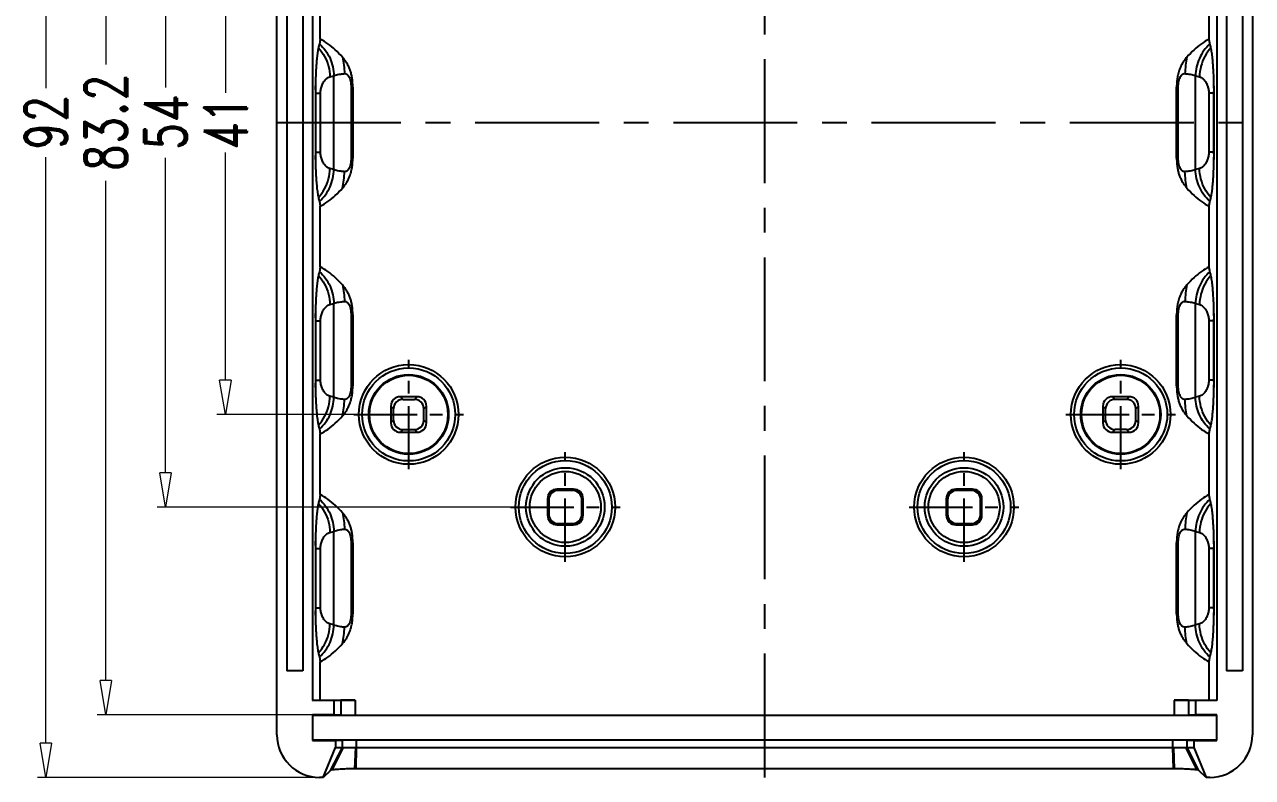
# Model space of a CAD drawing. Header units: millimetres. Extents: x 2827 to 3145, y 1044 to 1251.
# Drawn here: x 2956.3 to 3042.5, y 1147.2 to 1200.1 of the extents above; entities that cross this region are included whole.
import ezdxf

# ---------------------------------------------------------------- set-up
doc = ezdxf.new("R2010")
doc.units = ezdxf.units.MM
doc.linetypes.add('CENTER', pattern=[50.8, 31.75, -6.35, 6.35, -6.35])
doc.layers.add('dim', color=82, linetype='Continuous', lineweight=9)
doc.styles.add('ROMAND', font='romand.shx', dxfattribs={"width": 0.75, "bigfont": 'gbcbig.shx'})
doc.dimstyles.new('YanXiu', dxfattribs={"dimtxt": 2.5, "dimasz": 2.2, "dimexe": 1, "dimexo": 0, "dimgap": 0.66, "dimtad": 0, "dimzin": 9, "dimdsep": 46, "dimtxsty": 'ROMAND', "dimblk": 'CLOSEDBLANK', "dimcen": 0, "dimclrd": 3, "dimclre": 3, "dimclrt": 7, "dimazin": 2, "dimtfac": 1, "dimtofl": 0, "dimtmove": 0, "dimatfit": 3, "dimldrblk": 'CLOSEDBLANK', "dimfxl": 1, "dimlwd": 5, "dimlwe": 5, "dimarcsym": 0})

# ---------------------------------------------------------------- blocks, each defined once
blk = doc.blocks.new('_ClosedBlank')
at = {"color": 0, "linetype": 'ByBlock', "lineweight": -2}
for p, q in [((-1, 0.167), (0, 0)), ((-1, 0.167), (-1, -0.167)), ((0, 0), (-1, -0.167))]:
    blk.add_line(p, q, dxfattribs=at)
blk = doc.blocks.new('*D16')
at = {"layer": 'Defpoints', "color": 0}
for p in [(1.5, 92), (20.719, 92), (20.719, 0)]:
    blk.add_point(p, dxfattribs=at)
at = {"layer": 'dim', "color": 3, "lineweight": 5}
for p, q in [((20.719, 92), (0.9, 92)), ((1.5, 89.6), (1.5, 48.421)), ((1.5, 2.4), (1.5, 43.579)), ((20.719, 0), (0.9, 0))]:
    blk.add_line(p, q, dxfattribs=at)
at = {"layer": 'dim', "color": 3, "lineweight": 5, "xscale": 2.4, "yscale": 2.4, "zscale": 2.4}
for p, rotation in [((1.5, 92), 90), ((1.5, 0), 270)]:
    blk.add_blockref('_ClosedBlank', p, dxfattribs=dict(at, rotation=rotation))
at = {"layer": 'dim', "color": 7, "insert": (1.5, 46), "char_height": 3, "attachment_point": 5, "rotation": 90, "style": 'ROMAND'}
blk.add_mtext('92', dxfattribs=at)
blk = doc.blocks.new('*D17')
at = {"layer": 'Defpoints', "color": 0}
for p in [(20.223, 87.6), (5.7, 4.4), (20.223, 4.4)]:
    blk.add_point(p, dxfattribs=at)
at = {"layer": 'dim', "color": 3, "lineweight": 5}
for p, q in [((20.223, 87.6), (5.1, 87.6)), ((5.7, 85.2), (5.7, 50.082)), ((5.7, 6.8), (5.7, 41.918)), ((20.223, 4.4), (5.1, 4.4))]:
    blk.add_line(p, q, dxfattribs=at)
at = {"layer": 'dim', "color": 3, "lineweight": 5, "xscale": 2.4, "yscale": 2.4, "zscale": 2.4}
for p, rotation in [((5.7, 87.6), 90), ((5.7, 4.4), 270)]:
    blk.add_blockref('_ClosedBlank', p, dxfattribs=dict(at, rotation=rotation))
at = {"layer": 'dim', "color": 7, "insert": (5.7, 46), "char_height": 3, "attachment_point": 5, "rotation": 90, "style": 'ROMAND'}
blk.add_mtext('83.2', dxfattribs=at)
blk = doc.blocks.new('*D20')
at = {"layer": 'Defpoints', "color": 0}
for p in [(34.123, 73), (9.9, 19), (34.123, 19)]:
    blk.add_point(p, dxfattribs=at)
at = {"layer": 'dim', "color": 3, "lineweight": 5}
for p, q in [((34.123, 73), (9.3, 73)), ((9.9, 70.6), (9.9, 48.475)), ((9.9, 21.4), (9.9, 43.525)), ((34.123, 19), (9.3, 19))]:
    blk.add_line(p, q, dxfattribs=at)
at = {"layer": 'dim', "color": 3, "lineweight": 5, "xscale": 2.4, "yscale": 2.4, "zscale": 2.4}
for p, rotation in [((9.9, 73), 90), ((9.9, 19), 270)]:
    blk.add_blockref('_ClosedBlank', p, dxfattribs=dict(at, rotation=rotation))
at = {"layer": 'dim', "color": 7, "insert": (9.9, 46), "char_height": 3, "attachment_point": 5, "rotation": 90, "style": 'ROMAND'}
blk.add_mtext('54', dxfattribs=at)
blk = doc.blocks.new('*D21')
at = {"layer": 'Defpoints', "color": 0}
for p in [(23.123, 66.5), (14.1, 25.5), (23.123, 25.5)]:
    blk.add_point(p, dxfattribs=at)
at = {"layer": 'dim', "color": 3, "lineweight": 5}
for p, q in [((23.123, 66.5), (13.5, 66.5)), ((14.1, 64.1), (14.1, 48.1)), ((14.1, 27.9), (14.1, 43.9)), ((23.123, 25.5), (13.5, 25.5))]:
    blk.add_line(p, q, dxfattribs=at)
at = {"layer": 'dim', "color": 3, "lineweight": 5, "xscale": 2.4, "yscale": 2.4, "zscale": 2.4}
for p, rotation in [((14.1, 66.5), 90), ((14.1, 25.5), 270)]:
    blk.add_blockref('_ClosedBlank', p, dxfattribs=dict(at, rotation=rotation))
at = {"layer": 'dim', "color": 7, "insert": (14.1, 46), "char_height": 3, "attachment_point": 5, "rotation": 90, "style": 'ROMAND'}
blk.add_mtext('41', dxfattribs=at)
blk = doc.blocks.new('A$C2DE05118')
at = {"color": 1, "linetype": 'CENTER', "ltscale": 0.274}
for p, q in [((51.973, 0), (51.973, 92)), ((17.723, 46), (86.223, 46))]:
    blk.add_line(p, q, dxfattribs=at)
at = {"color": 7, "linetype": 'Continuous'}
for p, q in [((17.723, 2.996), (17.723, 89.004)), ((86.223, 89.004), (86.223, 2.996)), ((20.226, 86.6), (20.226, 5.4)), ((83.719, 86.6), (83.719, 5.4)), ((18.412, 84.51), (18.412, 7.49)), ((19.533, 84.51), (19.533, 7.49)), ((84.412, 84.51), (84.412, 7.49)), ((85.533, 84.51), (85.533, 7.49)), ((20.763, 51.871), (20.763, 56.129)), ((83.182, 51.871), (83.182, 56.129)), ((21.438, 49.216), (21.721, 49.286)), ((21.721, 42.714), (21.721, 49.286)), ((82.225, 49.286), (82.507, 49.216)), ((82.225, 42.714), (82.225, 49.286)), ((22.931, 48.494), (22.931, 43.506)), ((23.046, 48.494), (22.931, 48.494)), ((23.046, 48.494), (23.046, 43.506)), ((80.9, 48.494), (81.014, 48.494)), ((80.9, 43.506), (80.9, 48.494)), ((81.014, 43.506), (81.014, 48.494)), ((20.449, 48.08), (20.421, 48.077)), ((20.421, 48.077), (20.421, 43.923)), ((20.449, 43.92), (20.449, 48.08)), ((20.449, 48.08), (20.785, 48.08)), ((20.785, 43.92), (20.785, 48.08)), ((83.497, 48.08), (83.16, 48.08)), ((83.16, 48.08), (83.16, 43.92)), ((83.524, 48.077), (83.497, 48.08)), ((83.497, 48.08), (83.497, 43.92)), ((83.524, 43.923), (83.524, 48.077)), ((20.421, 43.923), (20.449, 43.92)), ((20.449, 43.92), (20.785, 43.92)), ((23.046, 43.506), (22.931, 43.506)), ((80.9, 43.506), (81.014, 43.506)), ((83.497, 43.92), (83.16, 43.92)), ((83.497, 43.92), (83.524, 43.923)), ((21.721, 42.714), (21.438, 42.784)), ((82.507, 42.784), (82.225, 42.714)), ((20.763, 35.871), (20.763, 40.129)), ((83.182, 35.871), (83.182, 40.129)), ((21.438, 33.216), (21.721, 33.286)), ((21.721, 26.714), (21.721, 33.286)), ((82.225, 33.286), (82.507, 33.216)), ((82.225, 26.714), (82.225, 33.286)), ((20.449, 32.08), (20.421, 32.077)), ((20.421, 32.077), (20.421, 27.923)), ((20.449, 27.92), (20.449, 32.08)), ((20.449, 32.08), (20.785, 32.08)), ((20.785, 27.92), (20.785, 32.08)), ((22.931, 32.494), (22.931, 27.506)), ((23.046, 32.494), (22.931, 32.494)), ((23.046, 32.494), (23.046, 27.506)), ((80.9, 32.494), (81.014, 32.494)), ((80.9, 27.506), (80.9, 32.494)), ((81.014, 27.506), (81.014, 32.494)), ((83.497, 32.08), (83.16, 32.08)), ((83.16, 32.08), (83.16, 27.92)), ((83.524, 32.077), (83.497, 32.08)), ((83.497, 32.08), (83.497, 27.92)), ((83.524, 27.923), (83.524, 32.077)), ((20.421, 27.923), (20.449, 27.92)), ((20.449, 27.92), (20.785, 27.92)), ((83.497, 27.92), (83.16, 27.92)), ((83.497, 27.92), (83.524, 27.923)), ((21.721, 26.714), (21.438, 26.784)), ((23.046, 27.506), (22.931, 27.506)), ((26.387, 26.75), (26.575, 26.562)), ((27.558, 26.75), (26.387, 26.75)), ((27.558, 26.75), (27.371, 26.562)), ((77.558, 26.75), (76.387, 26.75)), ((76.387, 26.75), (76.575, 26.562)), ((77.558, 26.75), (77.371, 26.562)), ((80.9, 27.506), (81.014, 27.506)), ((82.507, 26.784), (82.225, 26.714)), ((25.723, 26.086), (25.91, 25.898)), ((25.723, 26.086), (25.723, 24.914)), ((25.91, 25.102), (25.91, 25.898)), ((26.575, 26.562), (27.371, 26.562)), ((28.223, 26.086), (28.035, 25.898)), ((28.035, 25.102), (28.035, 25.898)), ((28.223, 24.914), (28.223, 26.086)), ((75.723, 26.086), (75.91, 25.898)), ((75.723, 26.086), (75.723, 24.914)), ((75.91, 25.102), (75.91, 25.898)), ((77.371, 26.562), (76.575, 26.562)), ((78.223, 26.086), (78.035, 25.898)), ((78.035, 25.102), (78.035, 25.898)), ((78.223, 24.914), (78.223, 26.086)), ((25.723, 24.914), (25.91, 25.102)), ((28.223, 24.914), (28.035, 25.102)), ((75.723, 24.914), (75.91, 25.102)), ((78.223, 24.914), (78.035, 25.102)), ((26.387, 24.25), (26.575, 24.438)), ((26.387, 24.25), (27.558, 24.25)), ((26.575, 24.438), (27.371, 24.438)), ((27.558, 24.25), (27.371, 24.438)), ((76.387, 24.25), (76.575, 24.438)), ((76.387, 24.25), (77.558, 24.25)), ((77.371, 24.438), (76.575, 24.438)), ((77.558, 24.25), (77.371, 24.438)), ((20.763, 19.871), (20.763, 24.129)), ((83.182, 19.871), (83.182, 24.129)), ((37.387, 20.25), (37.474, 20.163)), ((38.558, 20.25), (37.387, 20.25)), ((38.471, 20.163), (37.474, 20.163)), ((38.558, 20.25), (38.471, 20.163)), ((66.558, 20.25), (65.387, 20.25)), ((65.387, 20.25), (65.474, 20.163)), ((66.471, 20.163), (65.474, 20.163)), ((66.558, 20.25), (66.471, 20.163)), ((36.723, 19.586), (36.81, 19.498)), ((36.723, 19.586), (36.723, 18.414)), ((36.81, 19.498), (36.81, 18.502)), ((39.223, 19.586), (39.135, 19.498)), ((39.135, 18.502), (39.135, 19.498)), ((39.223, 18.414), (39.223, 19.586)), ((64.723, 19.586), (64.81, 19.498)), ((64.723, 19.586), (64.723, 18.414)), ((64.81, 19.498), (64.81, 18.502)), ((67.223, 19.586), (67.135, 19.498)), ((67.135, 18.502), (67.135, 19.498)), ((67.223, 18.414), (67.223, 19.586)), ((36.723, 18.414), (36.81, 18.502)), ((39.223, 18.414), (39.135, 18.502)), ((64.723, 18.414), (64.81, 18.502)), ((67.223, 18.414), (67.135, 18.502)), ((21.438, 17.216), (21.721, 17.286)), ((21.721, 10.714), (21.721, 17.286)), ((37.387, 17.75), (37.474, 17.837)), ((37.387, 17.75), (38.558, 17.75)), ((37.474, 17.837), (38.471, 17.837)), ((38.558, 17.75), (38.471, 17.837)), ((65.387, 17.75), (65.474, 17.837)), ((65.387, 17.75), (66.558, 17.75)), ((65.474, 17.837), (66.471, 17.837)), ((66.558, 17.75), (66.471, 17.837)), ((82.225, 17.286), (82.507, 17.216)), ((82.225, 10.714), (82.225, 17.286)), ((22.931, 16.494), (22.931, 11.506)), ((23.046, 16.494), (22.931, 16.494)), ((23.046, 16.494), (23.046, 11.506)), ((80.9, 16.494), (81.014, 16.494)), ((80.9, 11.506), (80.9, 16.494)), ((81.014, 11.506), (81.014, 16.494)), ((20.449, 16.08), (20.421, 16.077)), ((20.421, 16.077), (20.421, 11.923)), ((20.449, 11.92), (20.449, 16.08)), ((20.449, 16.08), (20.785, 16.08)), ((20.785, 11.92), (20.785, 16.08)), ((83.497, 16.08), (83.16, 16.08)), ((83.16, 16.08), (83.16, 11.92)), ((83.524, 16.077), (83.497, 16.08)), ((83.497, 16.08), (83.497, 11.92)), ((83.524, 11.923), (83.524, 16.077)), ((20.421, 11.923), (20.449, 11.92)), ((20.449, 11.92), (20.785, 11.92)), ((23.046, 11.506), (22.931, 11.506)), ((80.9, 11.506), (81.014, 11.506)), ((83.497, 11.92), (83.16, 11.92)), ((83.497, 11.92), (83.524, 11.923)), ((21.721, 10.714), (21.438, 10.784)), ((82.507, 10.784), (82.225, 10.714)), ((20.763, 5.427), (20.763, 8.129)), ((83.182, 5.427), (83.182, 8.129)), ((19.533, 7.49), (18.412, 7.49)), ((85.533, 7.49), (84.412, 7.49)), ((20.226, 5.4), (20.763, 5.427)), ((21.728, 5.4), (20.226, 5.4)), ((20.763, 5.427), (23.214, 5.427)), ((21.728, 5.4), (22.216, 5.424)), ((21.728, 5.4), (21.728, 4.4)), ((22.216, 5.424), (22.216, 4.384)), ((23.214, 5.427), (23.214, 4.382)), ((80.731, 5.427), (83.182, 5.427)), ((80.731, 5.427), (80.731, 4.382)), ((81.73, 5.424), (82.217, 5.4)), ((81.73, 5.424), (81.73, 4.384)), ((83.719, 5.4), (82.217, 5.4)), ((82.217, 5.4), (82.217, 4.4)), ((83.719, 5.4), (83.182, 5.427)), ((20.223, 4.4), (20.243, 4.38)), ((21.728, 4.4), (20.223, 4.4)), ((20.223, 4.4), (20.223, 2.6)), ((20.243, 4.38), (83.703, 4.38)), ((20.243, 2.62), (20.243, 4.38)), ((22.216, 4.384), (21.728, 4.4)), ((82.217, 4.4), (81.73, 4.384)), ((83.723, 4.4), (82.217, 4.4)), ((83.723, 4.4), (83.703, 4.38)), ((83.703, 4.38), (83.703, 2.62)), ((83.723, 2.6), (83.723, 4.4)), ((20.223, 2.6), (20.243, 2.62)), ((20.223, 2.6), (21.828, 2.6)), ((83.703, 2.62), (20.243, 2.62)), ((21.828, 2.6), (22.316, 2.616)), ((21.828, 2.6), (21.828, 2.1)), ((22.316, 2.1), (22.316, 2.616)), ((23.314, 2.1), (23.314, 2.618)), ((80.631, 2.1), (80.631, 2.618)), ((81.63, 2.616), (82.117, 2.6)), ((81.63, 2.1), (81.63, 2.616)), ((82.117, 2.6), (83.723, 2.6)), ((82.117, 2.6), (82.117, 2.1)), ((83.723, 2.6), (83.703, 2.62)), ((20.977, 0), (21.828, 2.1)), ((21.477, 0.5), (22.316, 2.1)), ((21.611, 0.531), (22.406, 2.1)), ((21.828, 2.1), (22.316, 2.1)), ((23.188, 0.609), (23.252, 2.1)), ((23.252, 2.1), (80.693, 2.1)), ((23.275, 0.609), (23.314, 2.1)), ((80.67, 0.609), (80.631, 2.1)), ((80.757, 0.609), (80.693, 2.1)), ((82.334, 0.531), (81.54, 2.1)), ((81.63, 2.1), (82.117, 2.1)), ((82.468, 0.5), (81.63, 2.1)), ((82.117, 2.1), (82.968, 0)), ((21.477, 0.5), (20.977, 0)), ((80.67, 0.609), (23.275, 0.609)), ((82.968, 0), (82.468, 0.5)), ((20.977, 0), (20.719, 0)), ((83.227, 0), (82.968, 0))]:
    blk.add_line(p, q, dxfattribs=at)
at = {"color": 1, "linetype": 'CENTER', "ltscale": 0.14}
for p, q in [((26.973, 21.65), (26.973, 29.35)), ((76.973, 21.65), (76.973, 29.35)), ((23.123, 25.5), (30.823, 25.5)), ((73.123, 25.5), (80.823, 25.5)), ((37.973, 15.15), (37.973, 22.85)), ((65.973, 15.15), (65.973, 22.85)), ((34.123, 19), (41.823, 19)), ((62.123, 19), (69.823, 19))]:
    blk.add_line(p, q, dxfattribs=at)
at = {"color": 7, "linetype": 'Continuous'}
for centre, radius in [((26.973, 25.5), 3.5), ((26.973, 25.5), 3.267), ((76.973, 25.5), 3.5), ((76.973, 25.5), 3.267), ((26.973, 25.5), 2.806), ((26.973, 25.5), 2.75), ((76.973, 25.5), 2.806), ((76.973, 25.5), 2.75), ((37.973, 19), 3.5), ((65.973, 19), 3.5), ((37.973, 19), 3.267), ((37.973, 19), 2.762), ((65.973, 19), 3.267), ((65.973, 19), 2.762), ((37.973, 19), 2.5), ((65.973, 19), 2.5)]:
    blk.add_circle(centre, radius, dxfattribs=at)
for centre, radius, start, end in [((28.417, 49.397), 8.001, 164.52924, 166.58641), ((75.525, 49.396), 8.004, 13.41378, 15.47005), ((56.882, 48.072), 36.461, 179.17781, 179.99147), ((46.995, 48.072), 36.529, 0.0089, 0.82263), ((56.95, 43.928), 36.529, 180.0089, 180.82263), ((47.063, 43.928), 36.461, 359.17781, 359.99147), ((28.417, 42.603), 8.001, 193.41359, 195.47075), ((75.525, 42.604), 8.004, 344.52995, 346.58622), ((28.417, 33.397), 8.001, 164.52924, 166.58641), ((75.525, 33.396), 8.004, 13.41378, 15.47005), ((56.882, 32.072), 36.461, 179.17781, 179.99147), ((46.995, 32.072), 36.529, 0.0089, 0.82263), ((56.95, 27.928), 36.529, 180.0089, 180.82263), ((47.063, 27.928), 36.461, 359.17781, 359.99147), ((28.417, 26.603), 8.001, 193.41359, 195.47075), ((75.525, 26.604), 8.004, 344.52995, 346.58622), ((28.417, 17.397), 8.001, 164.52924, 166.58641), ((75.525, 17.396), 8.004, 13.41378, 15.47005), ((56.882, 16.072), 36.461, 179.17781, 179.99147), ((46.995, 16.072), 36.529, 0.0089, 0.82263), ((56.95, 11.928), 36.529, 180.0089, 180.82263), ((47.063, 11.928), 36.461, 359.17781, 359.99147), ((28.417, 10.603), 8.001, 193.41359, 195.47075), ((75.525, 10.604), 8.004, 344.52995, 346.58622), ((23.275, -10.177), 10.787, 90.00181, 90.46263), ((80.67, -10.17), 10.779, 89.53721, 89.99834)]:
    blk.add_arc(centre, radius, start, end, dxfattribs=at)
for centre, major_axis, ratio, start_param, end_param in [((26.387, 26.085), (0.47, -0.47), 0.999695, 2.356347, 3.926839), ((27.558, 26.085), (0.47, 0.47), 0.999695, -0.785246, 0.785246), ((76.387, 26.085), (-0.47, 0.47), 0.999695, -0.785246, 0.785246), ((77.558, 26.085), (0.47, 0.47), 0.999695, -0.785246, 0.785246), ((26.575, 25.898), (-0.47, 0.47), 0.999695, -0.785246, 0.785246), ((27.37, 25.898), (0.47, 0.47), 0.999695, -0.785246, 0.785246), ((76.575, 25.898), (-0.47, 0.47), 0.999695, -0.785246, 0.785246), ((77.37, 25.898), (0.47, 0.47), 0.999695, -0.785246, 0.785246), ((26.575, 25.102), (-0.47, -0.47), 0.999695, -0.785246, 0.785246), ((27.37, 25.102), (0.47, -0.47), 0.999695, -0.785246, 0.785246), ((76.575, 25.102), (-0.47, -0.47), 0.999695, -0.785246, 0.785246), ((77.37, 25.102), (0.47, -0.47), 0.999695, -0.785246, 0.785246), ((26.387, 24.915), (0.47, 0.47), 0.999695, 2.356347, 3.926839), ((27.558, 24.915), (-0.47, 0.47), 0.999695, -3.926839, -2.356347), ((76.387, 24.915), (0.47, 0.47), 0.999695, -3.926839, -2.356347), ((77.558, 24.915), (0.47, -0.47), 0.999695, -0.785246, 0.785246), ((37.387, 19.585), (-0.47, 0.47), 0.999695, -0.785246, 0.785246), ((37.475, 19.498), (-0.47, 0.47), 0.999695, -0.785246, 0.785246), ((38.471, 19.498), (0.47, 0.47), 0.999695, -0.785246, 0.785246), ((38.558, 19.585), (0.47, 0.47), 0.999695, -0.785246, 0.785246), ((65.387, 19.585), (-0.47, 0.47), 0.999695, -0.785246, 0.785246), ((65.475, 19.498), (-0.47, 0.47), 0.999695, -0.785246, 0.785246), ((66.471, 19.498), (0.47, 0.47), 0.999695, -0.785246, 0.785246), ((66.558, 19.585), (0.47, 0.47), 0.999695, -0.785246, 0.785246), ((37.387, 18.415), (0.47, 0.47), 0.999695, -3.926839, -2.356347), ((37.475, 18.502), (-0.47, -0.47), 0.999695, -0.785246, 0.785246), ((38.471, 18.502), (0.47, -0.47), 0.999695, -0.785246, 0.785246), ((38.558, 18.415), (-0.47, 0.47), 0.999695, -3.926839, -2.356347), ((65.387, 18.415), (0.47, 0.47), 0.999695, -3.926839, -2.356347), ((65.475, 18.502), (-0.47, -0.47), 0.999695, -0.785246, 0.785246), ((66.471, 18.502), (0.47, -0.47), 0.999695, -0.785246, 0.785246), ((66.558, 18.415), (-0.47, 0.47), 0.999695, -3.926839, -2.356347), ((23.214, 5.424), (1, 0), 0.002618, 1.570796, 3.089233), ((80.731, 5.424), (1, 0), 0.002618, 0.05236, 1.570796), ((23.214, 4.384), (1, 0), 0.001745, -3.089233, -1.570796), ((80.731, 4.384), (1, 0), 0.001745, -1.570796, -0.05236), ((20.727, 3.004), (-2.127, -2.127), 0.997265, -0.784029, 0.784029), ((23.314, 2.616), (1, 0), 0.001745, 1.570796, 3.089233), ((80.631, 2.616), (1, 0), 0.001745, 0.05236, 1.570796), ((83.219, 3.004), (-2.127, 2.127), 0.997265, 2.357564, 3.925621)]:
    blk.add_ellipse(centre, major_axis=major_axis, ratio=ratio, start_param=start_param, end_param=end_param, dxfattribs=at)
for points, start_tangent, end_tangent in [([(20.763, 51.871), (20.743, 51.73), (20.724, 51.613), (20.706, 51.531)], (-0.137791, -0.990461), (-0.26725, -0.963627)), ([(22.323, 50.598), (21.819, 51.118), (21.294, 51.545), (20.763, 51.871)], (-0.65941, 0.751784), (-0.88608, 0.463532)), ([(83.182, 51.871), (82.651, 51.545), (82.127, 51.119), (81.622, 50.598)], (-0.886096, -0.463501), (-0.65942, -0.751775)), ([(83.239, 51.531), (83.22, 51.622), (83.2, 51.742), (83.182, 51.871)], (-0.267046, 0.963684), (-0.137775, 0.990464)), ([(20.634, 51.253), (20.603, 51.104), (20.575, 50.935), (20.55, 50.75), (20.528, 50.554), (20.508, 50.349), (20.49, 50.134), (20.475, 49.914), (20.462, 49.694), (20.451, 49.477), (20.442, 49.264), (20.435, 49.051), (20.43, 48.836), (20.425, 48.595)], (-0.232288, -0.972647), (-0.015281, -0.999883)), ([(20.634, 51.253), (21.066, 50.648), (21.34, 49.955), (21.438, 49.216)], (0.676313, -0.736614), (0.010634, -0.999943)), ([(20.706, 51.531), (21.13, 51.064), (21.448, 50.517), (21.648, 49.916), (21.721, 49.286)], (0.74548, -0.666528), (0.010634, -0.999943)), ([(83.239, 51.531), (82.816, 51.064), (82.497, 50.517), (82.297, 49.916), (82.225, 49.286)], (-0.74548, -0.666528), (-0.010634, -0.999943)), ([(83.311, 51.253), (82.879, 50.648), (82.606, 49.955), (82.507, 49.216)], (-0.676313, -0.736614), (-0.010634, -0.999943)), ([(83.52, 48.596), (83.515, 48.867), (83.508, 49.11), (83.5, 49.347), (83.489, 49.584), (83.476, 49.823), (83.461, 50.06), (83.442, 50.291), (83.422, 50.511), (83.399, 50.72), (83.372, 50.917), (83.343, 51.096), (83.311, 51.253)], (-0.015277, 0.999883), (-0.232288, 0.972647)), ([(22.323, 50.598), (22.419, 50.032), (22.461, 49.444)], (0.219104, -0.975702), (0.022215, -0.999753)), ([(23.046, 48.494), (23.032, 48.849), (22.996, 49.158), (22.94, 49.434), (22.863, 49.689), (22.762, 49.933), (22.637, 50.169), (22.489, 50.391), (22.323, 50.598)], (-0.000213, 1), (-0.659374, 0.751815)), ([(81.622, 50.598), (81.445, 50.377), (81.291, 50.139), (81.169, 49.903), (81.082, 49.688), (81.022, 49.497), (80.98, 49.324), (80.95, 49.159), (80.927, 48.996), (80.912, 48.829), (80.903, 48.661), (80.9, 48.494)], (-0.659376, -0.751813), (-0.000214, -1)), ([(81.622, 50.598), (81.526, 50.032), (81.484, 49.444)], (-0.219117, -0.975698), (-0.022217, -0.999753)), ([(20.785, 48.08), (20.791, 48.216), (20.811, 48.36), (20.845, 48.504), (20.891, 48.642), (20.951, 48.773), (21.022, 48.893), (21.106, 49), (21.202, 49.094), (21.313, 49.168), (21.438, 49.216)], (0.000099, 1), (0.970813, 0.239838)), ([(21.721, 49.286), (21.82, 49.334), (21.982, 49.378), (22.199, 49.415), (22.461, 49.444)], (0.801618, 0.597837), (0.996244, 0.086595)), ([(22.461, 49.444), (22.579, 49.428), (22.683, 49.363), (22.77, 49.251), (22.84, 49.1), (22.89, 48.917), (22.921, 48.712), (22.931, 48.494)], (0.996278, 0.086195), (0.000046, -1)), ([(81.014, 48.494), (81.024, 48.712), (81.055, 48.917), (81.106, 49.1), (81.175, 49.251), (81.263, 49.363), (81.366, 49.428), (81.484, 49.444)], (0.000046, 1), (0.996278, -0.086202)), ([(81.484, 49.444), (81.746, 49.415), (81.963, 49.378), (82.125, 49.334), (82.225, 49.286)], (0.996206, -0.087027), (0.802502, -0.596649)), ([(82.507, 49.216), (82.632, 49.168), (82.743, 49.094), (82.84, 49), (82.923, 48.893), (82.995, 48.773), (83.054, 48.642), (83.101, 48.504), (83.134, 48.36), (83.154, 48.216), (83.16, 48.08)], (0.970813, -0.239838), (0.000098, -1)), ([(20.449, 48.08), (20.441, 48.343), (20.425, 48.595)], (-0.013287, 0.999912), (-0.082172, 0.996618)), ([(83.52, 48.595), (83.504, 48.343), (83.497, 48.08)], (-0.082137, -0.996621), (-0.013301, -0.999912)), ([(20.425, 43.405), (20.441, 43.657), (20.449, 43.92)], (0.082137, 0.996621), (0.013301, 0.999912)), ([(20.425, 43.404), (20.43, 43.133), (20.437, 42.89), (20.445, 42.653), (20.456, 42.416), (20.469, 42.177), (20.485, 41.94), (20.503, 41.709), (20.523, 41.489), (20.547, 41.28), (20.573, 41.083), (20.602, 40.904), (20.634, 40.747)], (0.015277, -0.999883), (0.232288, -0.972647)), ([(21.438, 42.784), (21.313, 42.832), (21.202, 42.906), (21.106, 43), (21.022, 43.107), (20.951, 43.227), (20.891, 43.358), (20.845, 43.496), (20.811, 43.64), (20.791, 43.784), (20.785, 43.92)], (-0.970813, 0.239838), (-0.000098, 1)), ([(22.323, 41.402), (22.5, 41.623), (22.655, 41.861), (22.776, 42.097), (22.863, 42.312), (22.923, 42.503), (22.965, 42.676), (22.996, 42.841), (23.018, 43.004), (23.034, 43.171), (23.043, 43.339), (23.046, 43.506)], (0.659376, 0.751813), (0.000213, 1)), ([(22.931, 43.506), (22.921, 43.288), (22.89, 43.083), (22.84, 42.9), (22.77, 42.749), (22.683, 42.637), (22.579, 42.572), (22.461, 42.556)], (-0.000046, -1), (-0.996279, 0.08619)), ([(80.9, 43.506), (80.913, 43.151), (80.949, 42.842), (81.006, 42.566), (81.082, 42.311), (81.183, 42.067), (81.308, 41.831), (81.456, 41.609), (81.622, 41.402)], (0.000214, -1), (0.659374, -0.751815)), ([(81.484, 42.556), (81.366, 42.572), (81.263, 42.637), (81.175, 42.749), (81.106, 42.9), (81.055, 43.083), (81.024, 43.288), (81.014, 43.506)], (-0.996277, -0.086207), (-0.000046, 1)), ([(83.16, 43.92), (83.154, 43.784), (83.134, 43.64), (83.101, 43.496), (83.054, 43.358), (82.995, 43.227), (82.923, 43.107), (82.84, 43), (82.743, 42.906), (82.632, 42.832), (82.507, 42.784)], (-0.000099, -1), (-0.970813, -0.239838)), ([(83.311, 40.747), (83.342, 40.896), (83.37, 41.065), (83.395, 41.25), (83.417, 41.446), (83.437, 41.651), (83.455, 41.866), (83.471, 42.086), (83.484, 42.306), (83.494, 42.523), (83.503, 42.736), (83.51, 42.949), (83.516, 43.164), (83.52, 43.405)], (0.232288, 0.972647), (0.015281, 0.999883)), ([(83.497, 43.92), (83.504, 43.657), (83.52, 43.405)], (0.013287, -0.999912), (0.082172, -0.996618)), ([(20.634, 40.747), (21.066, 41.352), (21.34, 42.045), (21.438, 42.784)], (0.676313, 0.736614), (0.010634, 0.999943)), ([(20.706, 40.469), (21.13, 40.936), (21.448, 41.483), (21.648, 42.084), (21.721, 42.714)], (0.74548, 0.666528), (0.010634, 0.999943)), ([(22.461, 42.556), (22.199, 42.585), (21.982, 42.622), (21.82, 42.666), (21.721, 42.714)], (-0.996244, 0.086595), (-0.801617, 0.597837)), ([(22.323, 41.402), (22.419, 41.968), (22.461, 42.556)], (0.219111, 0.9757), (0.022217, 0.999753)), ([(82.225, 42.714), (82.125, 42.666), (81.963, 42.622), (81.746, 42.585), (81.484, 42.556)], (-0.802501, -0.596651), (-0.996206, -0.087027)), ([(81.622, 41.402), (81.526, 41.968), (81.484, 42.556)], (-0.219104, 0.975702), (-0.022215, 0.999753)), ([(83.239, 40.469), (82.816, 40.936), (82.497, 41.483), (82.297, 42.084), (82.225, 42.714)], (-0.74548, 0.666528), (-0.010634, 0.999943)), ([(83.311, 40.747), (82.879, 41.352), (82.606, 42.045), (82.507, 42.784)], (-0.676313, 0.736614), (-0.010634, 0.999943)), ([(20.763, 40.129), (21.294, 40.455), (21.818, 40.881), (22.323, 41.402)], (0.88608, 0.463532), (0.659411, 0.751783)), ([(81.622, 41.402), (82.126, 40.882), (82.651, 40.455), (83.182, 40.129)], (0.659419, -0.751776), (0.886096, -0.463501)), ([(20.706, 40.469), (20.726, 40.378), (20.745, 40.258), (20.763, 40.129)], (0.26725, -0.963627), (0.137791, -0.990461)), ([(83.182, 40.129), (83.202, 40.27), (83.221, 40.387), (83.239, 40.469)], (0.137775, 0.990464), (0.267046, 0.963684)), ([(20.763, 35.871), (20.743, 35.73), (20.724, 35.613), (20.706, 35.531)], (-0.137791, -0.990461), (-0.26725, -0.963627)), ([(20.706, 35.531), (21.13, 35.064), (21.448, 34.517), (21.648, 33.916), (21.721, 33.286)], (0.74548, -0.666528), (0.010634, -0.999943)), ([(22.323, 34.598), (21.819, 35.118), (21.294, 35.545), (20.763, 35.871)], (-0.65941, 0.751784), (-0.88608, 0.463532)), ([(83.182, 35.871), (82.651, 35.545), (82.127, 35.119), (81.622, 34.598)], (-0.886096, -0.463501), (-0.65942, -0.751775)), ([(83.239, 35.531), (82.816, 35.064), (82.497, 34.517), (82.297, 33.916), (82.225, 33.286)], (-0.74548, -0.666528), (-0.010634, -0.999943)), ([(83.239, 35.531), (83.22, 35.622), (83.2, 35.742), (83.182, 35.871)], (-0.267046, 0.963684), (-0.137775, 0.990464)), ([(20.634, 35.253), (20.603, 35.104), (20.575, 34.935), (20.55, 34.75), (20.528, 34.554), (20.508, 34.349), (20.49, 34.134), (20.475, 33.914), (20.462, 33.694), (20.451, 33.477), (20.442, 33.264), (20.435, 33.051), (20.43, 32.836), (20.425, 32.595)], (-0.232288, -0.972647), (-0.015281, -0.999883)), ([(20.634, 35.253), (21.066, 34.648), (21.34, 33.955), (21.438, 33.216)], (0.676313, -0.736614), (0.010634, -0.999943)), ([(22.323, 34.598), (22.419, 34.032), (22.461, 33.444)], (0.219104, -0.975702), (0.022215, -0.999753)), ([(23.046, 32.494), (23.032, 32.849), (22.996, 33.158), (22.94, 33.434), (22.863, 33.689), (22.762, 33.933), (22.637, 34.169), (22.489, 34.391), (22.323, 34.598)], (-0.000213, 1), (-0.659374, 0.751815)), ([(81.622, 34.598), (81.445, 34.377), (81.291, 34.139), (81.169, 33.903), (81.082, 33.688), (81.022, 33.497), (80.98, 33.324), (80.95, 33.159), (80.927, 32.996), (80.912, 32.829), (80.903, 32.661), (80.9, 32.494)], (-0.659376, -0.751813), (-0.000214, -1)), ([(81.622, 34.598), (81.526, 34.032), (81.484, 33.444)], (-0.219117, -0.975698), (-0.022217, -0.999753)), ([(83.311, 35.253), (82.879, 34.648), (82.606, 33.955), (82.507, 33.216)], (-0.676313, -0.736614), (-0.010634, -0.999943)), ([(83.52, 32.596), (83.515, 32.867), (83.508, 33.11), (83.5, 33.347), (83.489, 33.584), (83.476, 33.823), (83.461, 34.06), (83.442, 34.291), (83.422, 34.511), (83.399, 34.72), (83.372, 34.917), (83.343, 35.096), (83.311, 35.253)], (-0.015277, 0.999883), (-0.232288, 0.972647)), ([(20.785, 32.08), (20.791, 32.216), (20.811, 32.36), (20.845, 32.504), (20.891, 32.642), (20.951, 32.773), (21.022, 32.893), (21.106, 33), (21.202, 33.094), (21.313, 33.168), (21.438, 33.216)], (0.000099, 1), (0.970813, 0.239838)), ([(21.721, 33.286), (21.82, 33.334), (21.982, 33.378), (22.199, 33.415), (22.461, 33.444)], (0.801618, 0.597837), (0.996244, 0.086595)), ([(22.461, 33.444), (22.579, 33.428), (22.683, 33.363), (22.77, 33.251), (22.84, 33.1), (22.89, 32.917), (22.921, 32.712), (22.931, 32.494)], (0.996278, 0.086195), (0.000046, -1)), ([(81.014, 32.494), (81.024, 32.712), (81.055, 32.917), (81.106, 33.1), (81.175, 33.251), (81.263, 33.363), (81.366, 33.428), (81.484, 33.444)], (0.000046, 1), (0.996278, -0.086202)), ([(81.484, 33.444), (81.746, 33.415), (81.963, 33.378), (82.125, 33.334), (82.225, 33.286)], (0.996206, -0.087027), (0.802502, -0.596649)), ([(82.507, 33.216), (82.632, 33.168), (82.743, 33.094), (82.84, 33), (82.923, 32.893), (82.995, 32.773), (83.054, 32.642), (83.101, 32.504), (83.134, 32.36), (83.154, 32.216), (83.16, 32.08)], (0.970813, -0.239838), (0.000098, -1)), ([(20.449, 32.08), (20.441, 32.343), (20.425, 32.595)], (-0.013287, 0.999912), (-0.082172, 0.996618)), ([(83.52, 32.595), (83.504, 32.343), (83.497, 32.08)], (-0.082137, -0.996621), (-0.013301, -0.999912)), ([(20.425, 27.405), (20.441, 27.657), (20.449, 27.92)], (0.082137, 0.996621), (0.013301, 0.999912)), ([(21.438, 26.784), (21.313, 26.832), (21.202, 26.906), (21.106, 27), (21.022, 27.107), (20.951, 27.227), (20.891, 27.358), (20.845, 27.496), (20.811, 27.64), (20.791, 27.784), (20.785, 27.92)], (-0.970813, 0.239838), (-0.000098, 1)), ([(83.16, 27.92), (83.154, 27.784), (83.134, 27.64), (83.101, 27.496), (83.054, 27.358), (82.995, 27.227), (82.923, 27.107), (82.84, 27), (82.743, 26.906), (82.632, 26.832), (82.507, 26.784)], (-0.000099, -1), (-0.970813, -0.239838)), ([(83.497, 27.92), (83.504, 27.657), (83.52, 27.405)], (0.013287, -0.999912), (0.082172, -0.996618)), ([(20.425, 27.404), (20.43, 27.133), (20.437, 26.89), (20.445, 26.653), (20.456, 26.416), (20.469, 26.177), (20.485, 25.94), (20.503, 25.709), (20.523, 25.489), (20.547, 25.28), (20.573, 25.083), (20.602, 24.904), (20.634, 24.747)], (0.015277, -0.999883), (0.232288, -0.972647)), ([(20.634, 24.747), (21.066, 25.352), (21.34, 26.045), (21.438, 26.784)], (0.676313, 0.736614), (0.010634, 0.999943)), ([(22.323, 25.402), (22.5, 25.623), (22.655, 25.861), (22.776, 26.097), (22.863, 26.312), (22.923, 26.503), (22.965, 26.676), (22.996, 26.841), (23.018, 27.004), (23.034, 27.171), (23.043, 27.339), (23.046, 27.506)], (0.659376, 0.751813), (0.000213, 1)), ([(22.931, 27.506), (22.921, 27.288), (22.89, 27.083), (22.84, 26.9), (22.77, 26.749), (22.683, 26.637), (22.579, 26.572), (22.461, 26.556)], (-0.000046, -1), (-0.996279, 0.08619)), ([(80.9, 27.506), (80.913, 27.151), (80.949, 26.842), (81.006, 26.566), (81.082, 26.311), (81.183, 26.067), (81.308, 25.831), (81.456, 25.609), (81.622, 25.402)], (0.000214, -1), (0.659374, -0.751815)), ([(81.484, 26.556), (81.366, 26.572), (81.263, 26.637), (81.175, 26.749), (81.106, 26.9), (81.055, 27.083), (81.024, 27.288), (81.014, 27.506)], (-0.996277, -0.086207), (-0.000046, 1)), ([(83.311, 24.747), (82.879, 25.352), (82.606, 26.045), (82.507, 26.784)], (-0.676313, 0.736614), (-0.010634, 0.999943)), ([(83.311, 24.747), (83.342, 24.896), (83.37, 25.065), (83.395, 25.25), (83.417, 25.446), (83.437, 25.651), (83.455, 25.866), (83.471, 26.086), (83.484, 26.306), (83.494, 26.523), (83.503, 26.736), (83.51, 26.949), (83.516, 27.164), (83.52, 27.405)], (0.232288, 0.972647), (0.015281, 0.999883)), ([(20.706, 24.469), (21.13, 24.936), (21.448, 25.483), (21.648, 26.084), (21.721, 26.714)], (0.74548, 0.666528), (0.010634, 0.999943)), ([(22.461, 26.556), (22.199, 26.585), (21.982, 26.622), (21.82, 26.666), (21.721, 26.714)], (-0.996244, 0.086595), (-0.801617, 0.597837)), ([(22.323, 25.402), (22.419, 25.968), (22.461, 26.556)], (0.219111, 0.9757), (0.022217, 0.999753)), ([(82.225, 26.714), (82.125, 26.666), (81.963, 26.622), (81.746, 26.585), (81.484, 26.556)], (-0.802501, -0.596651), (-0.996206, -0.087027)), ([(81.622, 25.402), (81.526, 25.968), (81.484, 26.556)], (-0.219104, 0.975702), (-0.022215, 0.999753)), ([(83.239, 24.469), (82.816, 24.936), (82.497, 25.483), (82.297, 26.084), (82.225, 26.714)], (-0.74548, 0.666528), (-0.010634, 0.999943)), ([(20.763, 24.129), (21.294, 24.455), (21.818, 24.881), (22.323, 25.402)], (0.88608, 0.463532), (0.659411, 0.751783)), ([(81.622, 25.402), (82.126, 24.882), (82.651, 24.455), (83.182, 24.129)], (0.659419, -0.751776), (0.886096, -0.463501)), ([(20.706, 24.469), (20.726, 24.378), (20.745, 24.258), (20.763, 24.129)], (0.26725, -0.963627), (0.137791, -0.990461)), ([(83.182, 24.129), (83.202, 24.27), (83.221, 24.387), (83.239, 24.469)], (0.137775, 0.990464), (0.267046, 0.963684)), ([(20.763, 19.871), (20.743, 19.73), (20.724, 19.613), (20.706, 19.531)], (-0.137791, -0.990461), (-0.26725, -0.963627)), ([(22.323, 18.598), (21.819, 19.118), (21.294, 19.545), (20.763, 19.871)], (-0.65941, 0.751784), (-0.88608, 0.463532)), ([(83.182, 19.871), (82.651, 19.545), (82.127, 19.119), (81.622, 18.598)], (-0.886096, -0.463501), (-0.65942, -0.751775)), ([(83.239, 19.531), (83.22, 19.622), (83.2, 19.742), (83.182, 19.871)], (-0.267046, 0.963684), (-0.137775, 0.990464)), ([(20.634, 19.253), (20.603, 19.104), (20.575, 18.935), (20.55, 18.75), (20.528, 18.554), (20.508, 18.349), (20.49, 18.134), (20.475, 17.914), (20.462, 17.694), (20.451, 17.477), (20.442, 17.264), (20.435, 17.051), (20.43, 16.836), (20.425, 16.595)], (-0.232288, -0.972647), (-0.015281, -0.999883)), ([(20.634, 19.253), (21.066, 18.648), (21.34, 17.955), (21.438, 17.216)], (0.676313, -0.736614), (0.010634, -0.999943)), ([(20.706, 19.531), (21.13, 19.064), (21.448, 18.517), (21.648, 17.916), (21.721, 17.286)], (0.74548, -0.666528), (0.010634, -0.999943)), ([(83.239, 19.531), (82.816, 19.064), (82.497, 18.517), (82.297, 17.916), (82.225, 17.286)], (-0.74548, -0.666528), (-0.010634, -0.999943)), ([(83.311, 19.253), (82.879, 18.648), (82.606, 17.955), (82.507, 17.216)], (-0.676313, -0.736614), (-0.010634, -0.999943)), ([(83.52, 16.596), (83.515, 16.867), (83.508, 17.11), (83.5, 17.347), (83.489, 17.584), (83.476, 17.823), (83.461, 18.06), (83.442, 18.291), (83.422, 18.511), (83.399, 18.72), (83.372, 18.917), (83.343, 19.096), (83.311, 19.253)], (-0.015277, 0.999883), (-0.232288, 0.972647)), ([(22.323, 18.598), (22.419, 18.032), (22.461, 17.444)], (0.219104, -0.975702), (0.022215, -0.999753)), ([(23.046, 16.494), (23.032, 16.849), (22.996, 17.158), (22.94, 17.434), (22.863, 17.689), (22.762, 17.933), (22.637, 18.169), (22.489, 18.391), (22.323, 18.598)], (-0.000213, 1), (-0.659374, 0.751815)), ([(81.622, 18.598), (81.445, 18.377), (81.291, 18.139), (81.169, 17.903), (81.082, 17.688), (81.022, 17.497), (80.98, 17.324), (80.95, 17.159), (80.927, 16.996), (80.912, 16.829), (80.903, 16.661), (80.9, 16.494)], (-0.659376, -0.751813), (-0.000214, -1)), ([(81.622, 18.598), (81.526, 18.032), (81.484, 17.444)], (-0.219117, -0.975698), (-0.022217, -0.999753)), ([(21.721, 17.286), (21.82, 17.334), (21.982, 17.378), (22.199, 17.415), (22.461, 17.444)], (0.801618, 0.597837), (0.996244, 0.086595)), ([(22.461, 17.444), (22.579, 17.428), (22.683, 17.363), (22.77, 17.251), (22.84, 17.1), (22.89, 16.917), (22.921, 16.712), (22.931, 16.494)], (0.996278, 0.086195), (0.000046, -1)), ([(81.014, 16.494), (81.024, 16.712), (81.055, 16.917), (81.106, 17.1), (81.175, 17.251), (81.263, 17.363), (81.366, 17.428), (81.484, 17.444)], (0.000046, 1), (0.996278, -0.086202)), ([(81.484, 17.444), (81.746, 17.415), (81.963, 17.378), (82.125, 17.334), (82.225, 17.286)], (0.996206, -0.087027), (0.802502, -0.596649)), ([(20.449, 16.08), (20.441, 16.343), (20.425, 16.595)], (-0.013287, 0.999912), (-0.082172, 0.996618)), ([(20.785, 16.08), (20.791, 16.216), (20.811, 16.36), (20.845, 16.504), (20.891, 16.642), (20.951, 16.773), (21.022, 16.893), (21.106, 17), (21.202, 17.094), (21.313, 17.168), (21.438, 17.216)], (0.000099, 1), (0.970813, 0.239838)), ([(82.507, 17.216), (82.632, 17.168), (82.743, 17.094), (82.84, 17), (82.923, 16.893), (82.995, 16.773), (83.054, 16.642), (83.101, 16.504), (83.134, 16.36), (83.154, 16.216), (83.16, 16.08)], (0.970813, -0.239838), (0.000098, -1)), ([(83.52, 16.595), (83.504, 16.343), (83.497, 16.08)], (-0.082137, -0.996621), (-0.013301, -0.999912)), ([(20.425, 11.405), (20.441, 11.657), (20.449, 11.92)], (0.082137, 0.996621), (0.013301, 0.999912)), ([(20.425, 11.404), (20.43, 11.133), (20.437, 10.89), (20.445, 10.653), (20.456, 10.416), (20.469, 10.177), (20.485, 9.94), (20.503, 9.709), (20.523, 9.489), (20.547, 9.28), (20.573, 9.083), (20.602, 8.904), (20.634, 8.747)], (0.015277, -0.999883), (0.232288, -0.972647)), ([(21.438, 10.784), (21.313, 10.832), (21.202, 10.906), (21.106, 11), (21.022, 11.107), (20.951, 11.227), (20.891, 11.358), (20.845, 11.496), (20.811, 11.64), (20.791, 11.784), (20.785, 11.92)], (-0.970813, 0.239838), (-0.000098, 1)), ([(22.323, 9.402), (22.5, 9.623), (22.655, 9.861), (22.776, 10.097), (22.863, 10.312), (22.923, 10.503), (22.965, 10.676), (22.996, 10.841), (23.018, 11.004), (23.034, 11.171), (23.043, 11.339), (23.046, 11.506)], (0.659376, 0.751813), (0.000213, 1)), ([(22.931, 11.506), (22.921, 11.288), (22.89, 11.083), (22.84, 10.9), (22.77, 10.749), (22.683, 10.637), (22.579, 10.572), (22.461, 10.556)], (-0.000046, -1), (-0.996279, 0.08619)), ([(80.9, 11.506), (80.913, 11.151), (80.949, 10.842), (81.006, 10.566), (81.082, 10.311), (81.183, 10.067), (81.308, 9.831), (81.456, 9.609), (81.622, 9.402)], (0.000214, -1), (0.659374, -0.751815)), ([(81.484, 10.556), (81.366, 10.572), (81.263, 10.637), (81.175, 10.749), (81.106, 10.9), (81.055, 11.083), (81.024, 11.288), (81.014, 11.506)], (-0.996277, -0.086207), (-0.000046, 1)), ([(83.16, 11.92), (83.154, 11.784), (83.134, 11.64), (83.101, 11.496), (83.054, 11.358), (82.995, 11.227), (82.923, 11.107), (82.84, 11), (82.743, 10.906), (82.632, 10.832), (82.507, 10.784)], (-0.000099, -1), (-0.970813, -0.239838)), ([(83.311, 8.747), (83.342, 8.896), (83.37, 9.065), (83.395, 9.25), (83.417, 9.446), (83.437, 9.651), (83.455, 9.866), (83.471, 10.086), (83.484, 10.306), (83.494, 10.523), (83.503, 10.736), (83.51, 10.949), (83.516, 11.164), (83.52, 11.405)], (0.232288, 0.972647), (0.015281, 0.999883)), ([(83.497, 11.92), (83.504, 11.657), (83.52, 11.405)], (0.013287, -0.999912), (0.082172, -0.996618)), ([(20.634, 8.747), (21.066, 9.352), (21.34, 10.045), (21.438, 10.784)], (0.676313, 0.736614), (0.010634, 0.999943)), ([(20.706, 8.469), (21.13, 8.936), (21.448, 9.483), (21.648, 10.084), (21.721, 10.714)], (0.74548, 0.666528), (0.010634, 0.999943)), ([(22.461, 10.556), (22.199, 10.585), (21.982, 10.622), (21.82, 10.666), (21.721, 10.714)], (-0.996244, 0.086595), (-0.801617, 0.597837)), ([(22.323, 9.402), (22.419, 9.968), (22.461, 10.556)], (0.219111, 0.9757), (0.022217, 0.999753)), ([(82.225, 10.714), (82.125, 10.666), (81.963, 10.622), (81.746, 10.585), (81.484, 10.556)], (-0.802501, -0.596651), (-0.996206, -0.087027)), ([(81.622, 9.402), (81.526, 9.968), (81.484, 10.556)], (-0.219104, 0.975702), (-0.022215, 0.999753)), ([(83.239, 8.469), (82.816, 8.936), (82.497, 9.483), (82.297, 10.084), (82.225, 10.714)], (-0.74548, 0.666528), (-0.010634, 0.999943)), ([(83.311, 8.747), (82.879, 9.352), (82.606, 10.045), (82.507, 10.784)], (-0.676313, 0.736614), (-0.010634, 0.999943)), ([(20.763, 8.129), (21.294, 8.455), (21.818, 8.881), (22.323, 9.402)], (0.88608, 0.463532), (0.659411, 0.751783)), ([(81.622, 9.402), (82.126, 8.882), (82.651, 8.455), (83.182, 8.129)], (0.659419, -0.751776), (0.886096, -0.463501)), ([(20.706, 8.469), (20.726, 8.378), (20.745, 8.258), (20.763, 8.129)], (0.26725, -0.963627), (0.137791, -0.990461)), ([(83.182, 8.129), (83.202, 8.27), (83.221, 8.387), (83.239, 8.469)], (0.137775, 0.990464), (0.267046, 0.963684)), ([(22.316, 2.1), (22.343, 2.101), (22.406, 2.1)], (1, 0), (1, -0.000038)), ([(22.406, 2.1), (22.548, 2.101), (22.745, 2.1), (22.987, 2.101), (23.252, 2.1)], (1, -0.000038), (1, -0.000003)), ([(80.693, 2.1), (80.959, 2.101), (81.199, 2.1), (81.397, 2.101), (81.54, 2.1)], (1, 0.000007), (1, 0.000064)), ([(81.54, 2.1), (81.601, 2.101), (81.63, 2.1)], (1, 0.000064), (1, 0)), ([(21.611, 0.531), (21.558, 0.523), (21.518, 0.515), (21.491, 0.508), (21.477, 0.5)], (-0.992047, -0.125871), (-0.707107, -0.707107)), ([(23.188, 0.609), (22.704, 0.6), (22.245, 0.581), (21.867, 0.557), (21.611, 0.531)], (-0.999967, -0.008109), (-0.992047, -0.125871)), ([(82.334, 0.531), (82.078, 0.557), (81.7, 0.581), (81.241, 0.6), (80.757, 0.609)], (-0.992047, 0.125871), (-0.999967, 0.008109)), ([(82.468, 0.5), (82.454, 0.508), (82.427, 0.515), (82.387, 0.523), (82.334, 0.531)], (-0.707107, 0.707107), (-0.992047, 0.125871))]:
    blk.add_spline(points, degree=3, dxfattribs=dict(at, start_tangent=start_tangent, end_tangent=end_tangent))
at = {"layer": 'dim'}
for base, p1, p2, picture, middle in [((1.5, 92), (20.719, 0), (20.719, 92), '*D16', (1.5, 46)), ((5.7, 4.4), (20.223, 87.6), (20.223, 4.4), '*D17', (5.7, 46)), ((9.9, 19), (34.123, 73), (34.123, 19), '*D20', (9.9, 46)), ((14.1, 25.5), (23.123, 66.5), (23.123, 25.5), '*D21', (14.1, 46))]:
    dim = blk.add_linear_dim(base=base, p1=p1, p2=p2, angle=90, dimstyle='YanXiu', override={"dimtxt": 3, "dimasz": 2.4, "dimexe": 0.5997, "dimgap": 0.5997, "dimzin": 8}, dxfattribs=at)
    dim.commit()
    dim.dimension.update_dxf_attribs({"geometry": picture, "text_midpoint": middle})

msp = doc.modelspace()

# ---------------------------------------------------------------- block references
msp.add_blockref('A$C2DE05118', (2956.292, 1147.227))

doc.saveas('drawing.dxf')
